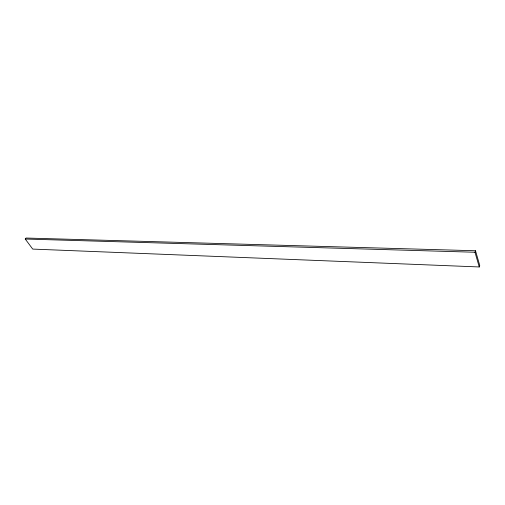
<?xml version="1.0" encoding="UTF-8"?>
<svg xmlns="http://www.w3.org/2000/svg" width="505" height="505" viewBox="0 0 505 505"><rect width="100%" height="100%" fill="white"/><g stroke="black" fill="none" stroke-linecap="round" stroke-linejoin="round"><path stroke-width="0.76" d="M479.245 266.962L479.75 265.472L475.508 250.751L26.045 238.038L25.25 239.029L32.718 249.085L479.245 266.962L474.99 252.248L475.508 250.751M25.25 239.029L474.99 252.248"/></g></svg>
